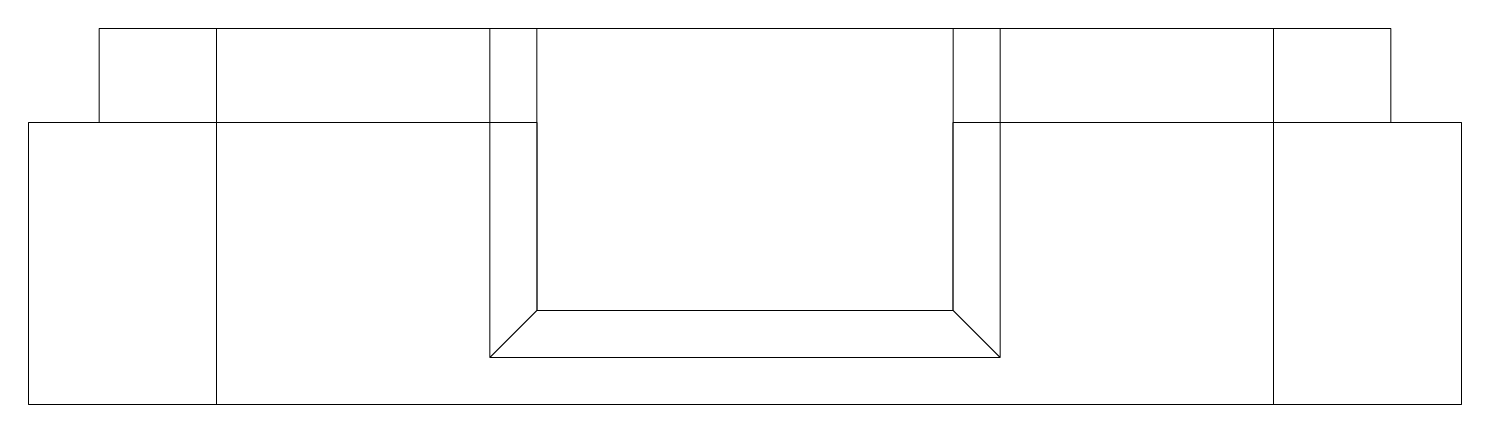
# Paper-space layout 'Área de notas' of a CAD drawing. Header units: millimetres. Extents: x -15.2 to 15.2, y 0 to 8.
import ezdxf

# ---------------------------------------------------------------- set-up
doc = ezdxf.new("R2010")
doc.units = ezdxf.units.MM

psp = doc.layouts.new('Área de notas')

# ---------------------------------------------------------------- linework, layer by layer
at = {"color": 7, "linetype": 'Continuous', "lineweight": 15}
for p, q in [((-13.75, 8), (13.75, 8)), ((-13.75, 6), (-13.75, 8)), ((-11.25, 8), (-11.25, 0)), ((-5.433, 1), (-5.433, 8)), ((-4.433, 8), (-4.433, 2)), ((4.433, 2), (4.433, 8)), ((5.433, 8), (5.433, 1)), ((11.25, 8), (11.25, 0)), ((13.75, 6), (13.75, 8)), ((-15.25, 6), (-4.433, 6)), ((-15.25, 6), (-15.25, 0)), ((-4.424, 2), (-4.424, 6)), ((4.424, 2), (4.424, 6)), ((4.433, 6), (15.25, 6)), ((15.25, 6), (15.25, 0)), ((-4.433, 2), (-5.433, 1)), ((-4.433, 2), (4.433, 2)), ((5.433, 1), (4.433, 2)), ((5.433, 1), (-5.433, 1)), ((-15.25, 0), (15.25, 0))]:
    psp.add_line(p, q, dxfattribs=at)

doc.saveas('drawing.dxf')
